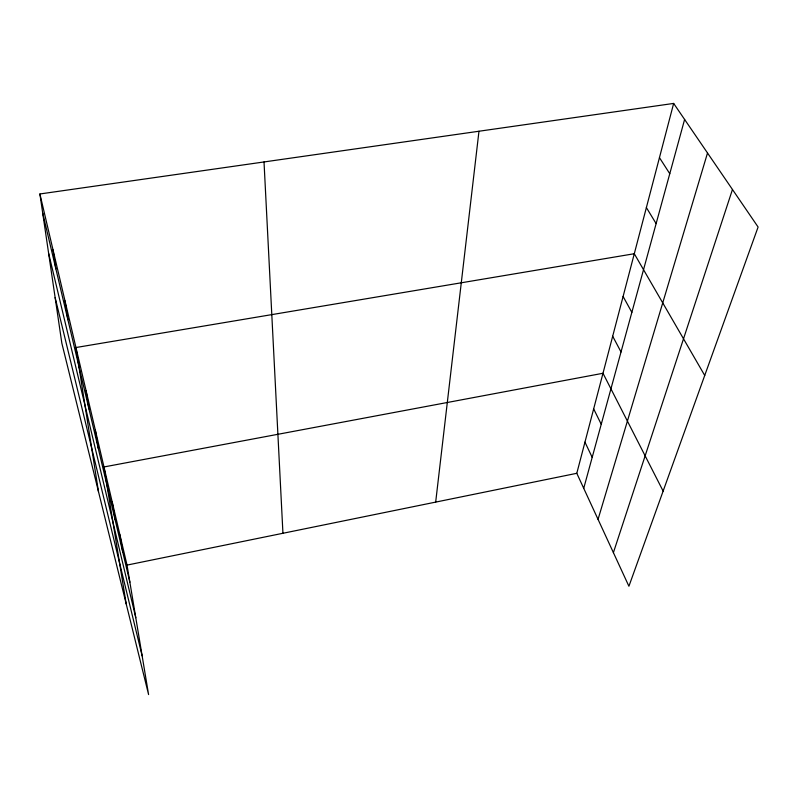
<?xml version="1.0" encoding="UTF-8"?>
<svg xmlns="http://www.w3.org/2000/svg" width="798" height="798" viewBox="0 0 798 798"><rect width="100%" height="100%" fill="white"/><g stroke="black" fill="none" stroke-linecap="round" stroke-linejoin="round"><path stroke-width="1.2" d="M435.678 502.102L478.97 131.241M673.652 103.421L758.1 227.031L628.914 586.251L576.794 473.304L673.652 103.421L39.9 193.974L61.855 343.27L148.588 694.579L127.022 565.094L39.9 193.974M583.727 488.316L684.614 119.461M598.051 519.358L707.517 152.987M613.403 552.635L732.464 189.495M127.022 565.094L576.794 473.304M659.457 157.645L669.771 173.705M646.38 207.58L656.126 223.61M704.724 375.459L634.29 253.724L75.95 347.529L98.463 491.548M623.098 296.487L631.856 312.337M612.684 336.237L621.024 351.958M663.138 491.099L602.989 373.274L103.979 466.95L126.224 603.996M593.662 408.875L601.243 424.277M584.954 442.152L592.196 457.354M55.132 297.584L142.144 655.876M48.638 253.425L135.79 617.712M42.723 213.156L129.874 582.221M119.89 534.7L122.772 552.126M112.229 502.072L115.131 519.787M95.361 430.212L98.294 448.466M86.044 390.521L88.977 409.025M64.977 300.796L67.89 319.719M53.007 249.814L55.88 268.896M264.018 161.954L282.941 533.273"/></g></svg>
